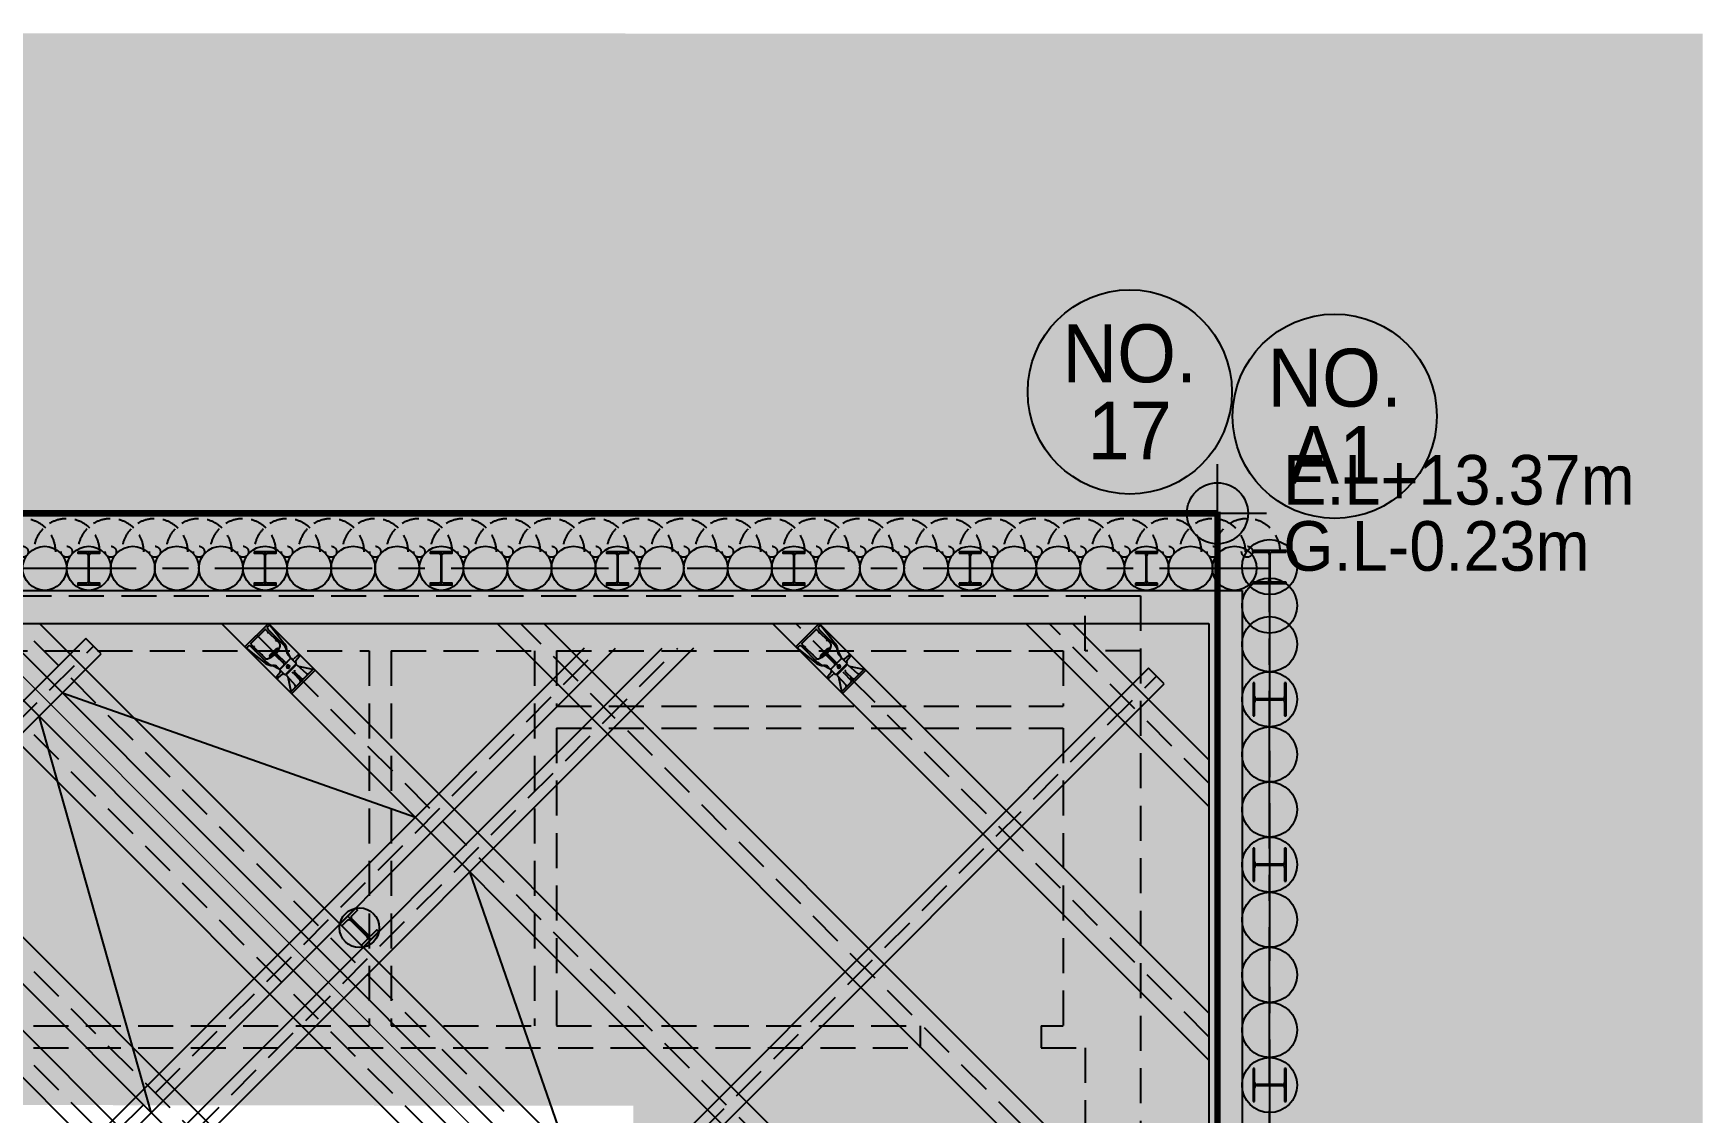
# Model space of a CAD drawing. Header units: millimetres. Extents: x 1073475 to 2890243, y -1340830 to -367733.
# Drawn here: x 2311075 to 2313729, y -377211 to -375496 of the extents above; entities that cross this region are included whole.
import ezdxf
from ezdxf.enums import TextEntityAlignment as Align

# ---------------------------------------------------------------- set-up
doc = ezdxf.new("R2010")
doc.units = ezdxf.units.MM
doc.header["$LTSCALE"] = 50
for name, pattern in [('CENTER2', [28.575000000000003, 19.05, -3.175, 3.175, -3.175]), ('DASHED2', [9.524999999999999, 6.35, -3.175]), ('HIDDEN', [9.524999999999999, 6.35, -3.175]), ('HIDDEN2', [4.762499999999999, 3.175, -1.5875]), ('PHANTOM', [63.50000000000001, 31.75, -6.35, 6.35, -6.35, 6.35, -6.35])]:
    doc.linetypes.add(name, pattern=pattern)
doc.layers.add('_0', color=7, linetype='Continuous', lineweight=0)
for name, color, linetype in [('ANGLE', 1, 'Continuous'), ('CEN', 1, 'CENTER2'), ('CIP', 1, 'Continuous'), ('H-BEAM', 5, 'Continuous'), ('H-BEAM-상부', 173, 'Continuous'), ('HPILE-300x200', 3, 'Continuous'), ('NO', 2, 'Continuous'), ('POST PILE', 6, 'Continuous'), ('SGR', 8, 'Continuous'), ('ST-CEN', 1, 'HIDDEN'), ('ST-CEN(상부 H-BEAM)', 1, 'HIDDEN'), ('ST-CEN(하부 H-BEAM)', 1, 'HIDDEN'), ('STRUT', 3, 'Continuous'), ('WALE-1', 3, 'Continuous'), ('건축', 233, 'HIDDEN'), ('대지경계선', 6, 'PHANTOM'), ('유압JACK', 2, 'Continuous'), ('현황레벨', 7, 'Continuous')]:
    doc.layers.add(name, color=color, linetype=linetype)
doc.styles.add('돋움', font='')
doc.styles.get('돋움').set_extended_font_data('Dotum')

# ---------------------------------------------------------------- blocks, each defined once
blk = doc.blocks.new('계측평면')
at = {"layer": '대지경계선', "const_width": 60}
for points in [[(-5832.864789650936, -5157.838007851467), (-176.0105391723773, 499.0162449463169), (26244.97474421638, 499.0162437151084), (26244.97474204407, -35090.00000623028), (1238.203021687295, -35090.00000797046), (-5832.864790286098, -28018.93219313674), (-5832.864789650936, -5157.838007851467)], [(26246.58817301044, -35088.38657526327), (1239.816452653671, -35088.38657700345), (-5831.251359319722, -28017.31876216973), (-5831.25135868456, -5156.224576884455), (-174.3971082060016, 500.6296759133293), (26246.58817518275, 500.6296746821208)]]:
    blk.add_lwpolyline(points, dxfattribs=at)
blk = doc.blocks.new('A$C1D3235D9')
at = {"layer": 'SGR', "linetype": 'HIDDEN2'}
blk.add_circle((0, 0), 50, dxfattribs=at)
blk.add_arc((0, 0), 300, 0, 180, dxfattribs=at)
blk = doc.blocks.new('A$C59AB4A79')
at = {"layer": '현황레벨'}
h = blk.add_hatch(color=251, dxfattribs=at)
h.paths.add_polyline_path([(13699.99998865067, 5126.299557755003, 0.4142135623731262), (13422.71667649178, 4849.016245596111), (13699.99998865067, 4849.016245596111)])
h.paths.add_polyline_path([(13699.99998865067, 4849.016245596111), (13699.99998865067, 4571.732933437219, 0.4142135623730878), (13977.28330080956, 4849.016245596111)])
at = {"layer": '_0', "color": 251}
blk.add_line((13622.69378667884, -7399.688844400342), (2373.004942829488, 3849.999998054584), dxfattribs=at)
at = {"layer": 'ANGLE', "color": 251}
for p, q in [((3215.667956413701, 3219.469018917182), (6419.422240379266, 2091.450666354154)), ((4022.975631152513, -587.8386553489836), (3003.535922065144, 3007.336984568625)), ((8020.492318594595, -1585.355342667899), (6914.396987242159, 1596.475919552729))]:
    blk.add_line(p, q, dxfattribs=at)
at = {"layer": 'CEN', "color": 251, "ltscale": 1.5}
for p, q in [((-12544.9747555661, 4350.000001879875), (14172.69378648815, 4350.000001879875)), ((14172.69378648815, 4361.246284772409), (14172.69378656056, -30250.00000257068)), ((14172.69378656079, -30338.75371413049), (14172.69378648815, 4361.246284772409))]:
    blk.add_line(p, q, dxfattribs=at)
at = {"layer": 'CIP', "color": 251}
for centre, radius in [((3055.025244434131, 4350.000000000815), 200), ((3455.025244434131, 4349.999999952037), 200), ((3855.025244434131, 4349.999999903142), 200), ((4255.025244434131, 4349.999999854364), 200), ((4655.025244434131, 4349.99999980547), 200), ((5055.025244434131, 4349.999999756692), 200), ((5455.025244434364, 4349.99999970803), 200), ((5855.025244434364, 4349.999999659252), 200), ((6255.025244434364, 4349.999999610358), 200), ((6655.025244434364, 4349.99999956158), 200), ((7055.025244434131, 4349.999999512685), 200), ((7455.025244434131, 4349.999999463907), 200), ((7855.025244434131, 4349.999999415013), 200), ((8255.025244434131, 4349.999999366235), 200), ((8655.025244434131, 4349.999999317573), 200), ((9055.025244434131, 4349.999999268795), 200), ((9455.025244434131, 4349.999999219901), 200), ((9855.025244434131, 4349.999999171123), 200), ((10255.02524443413, 4349.999999122694), 200), ((10655.02524443413, 4349.999999073916), 200), ((11055.02524443413, 4349.999999025022), 200), ((11455.02524443413, 4349.999998976244), 200), ((11855.02524443367, 4349.999998927582), 200), ((12255.02524443413, 4349.999998878222), 200), ((12655.02524443413, 4349.999998878222), 200), ((13055.02524443413, 4349.999998878455), 200), ((13455.02524443413, 4349.999998878455), 200), ((13855.02524443413, 4349.999998878455), 200), ((14172.69378648815, 4361.246284772409), 250), ((14172.69378649839, 4011.246285869507), 250), ((14172.69378649839, 3661.246285869507), 250), ((14172.6937864956, 3161.246285869507), 250), ((14172.69378649653, 2661.246285869507), 250), ((14172.69378649746, 2161.246285869507), 250), ((14172.69378649839, 1661.246285869507), 250), ((14172.6937864956, 1161.246285869507), 250), ((14172.69378649653, 661.2462858695071), 250), ((14172.69378649746, 161.2462858695071), 250), ((14172.69378649839, -338.7537141304929), 250)]:
    blk.add_circle(centre, radius, dxfattribs=at)
at = {"layer": 'H-BEAM', "color": 251}
for p, q in [((7953.127153389854, 3625.155579365208), (3315.868849969702, -1012.102724056109)), ((3457.290206206962, -1153.524080293602), (8235.9698658376, 3625.155579330749)), ((3669.422240563203, -1365.656114649377), (8660.233934490243, 3625.15557927906)), ((8943.07664693566, 3625.155579244602), (3810.84359680023, -1507.07747088687))]:
    blk.add_line(p, q, dxfattribs=at)
at = {"layer": 'H-BEAM-상부', "color": 251}
for p, q in [((3427.799990768312, 3714.443765748874), (1008.561175315641, 1295.204950294341)), ((3569.221347007202, 3573.022409509984), (3427.799990768312, 3714.443765748874)), ((1149.982531552669, 1153.783594057313), (3569.221347007202, 3573.022409509984)), ((13074.62605933985, 3443.353626942495), (5896.808601492783, -3734.463831496425)), ((13216.04741557874, 3301.932270703604), (13074.62605933985, 3443.353626942495)), ((6038.229957729811, -3875.885187733453), (13216.04741557874, 3301.932270703604))]:
    blk.add_line(p, q, dxfattribs=at)
at = {"layer": 'HPILE-300x200', "color": 251}
for p, q in [((3455.025244415738, 4199.99999995192), (3455.025244452525, 4499.99999995192)), ((5055.025244415738, 4199.999999756576), (5055.025244452525, 4499.999999756576)), ((6655.025244415971, 4199.999999561463), (6655.025244452758, 4499.999999561463)), ((8255.025244415738, 4199.999999366119), (8255.025244452525, 4499.999999366119)), ((9855.025244415738, 4199.999999171006), (9855.025244452525, 4499.999999171006)), ((11355.02524445252, 4499.999998988351), (11355.02524445066, 4485.999998988351)), ((11555.02524445252, 4499.999998963904), (11355.02524445252, 4499.999998988351)), ((11355.02524445066, 4485.999998988351), (11430.52524445066, 4485.999998979154)), ((11450.52524444833, 4465.999998976709), (11450.52524441993, 4233.999998976709)), ((11455.02524441574, 4199.999998976127), (11455.02524445252, 4499.999998976127)), ((11459.52524441993, 4233.999998975545), (11459.52524444833, 4465.999998975545)), ((11479.52524445066, 4485.9999989731), (11555.02524445066, 4485.999998963904)), ((11555.02524445066, 4485.999998963904), (11555.02524445252, 4499.999998963904)), ((12955.02524445252, 4499.999998988351), (12955.02524445066, 4485.999998988351)), ((13155.02524445252, 4499.999998963904), (12955.02524445252, 4499.999998988351)), ((12955.02524445066, 4485.999998988351), (13030.52524445066, 4485.999998979154)), ((13050.52524444833, 4465.999998976709), (13050.52524441993, 4233.999998976709)), ((13055.02524441574, 4199.999998976127), (13055.02524445252, 4499.999998976127)), ((13059.52524441993, 4233.999998975545), (13059.52524444833, 4465.999998975545)), ((13079.52524445066, 4485.9999989731), (13155.02524445066, 4485.999998963904)), ((13155.02524445066, 4485.999998963904), (13155.02524445252, 4499.999998963904)), ((14322.69378648815, 4511.246284772409), (14022.69378648815, 4511.246284772409)), ((14022.69378648815, 4511.246284772409), (14022.69378648815, 4497.246284772409)), ((14022.69378648815, 4497.246284772409), (14148.19378648815, 4497.246284772409)), ((14168.19378648815, 4477.246284772409), (14168.19378648815, 4245.246284772409)), ((14172.69378648815, 4211.246284772409), (14172.69378648815, 4511.246284772409)), ((14177.19378648815, 4245.246284772409), (14177.19378648815, 4477.246284772409)), ((14197.19378648815, 4497.246284772409), (14322.69378648815, 4497.246284772409)), ((14322.69378648815, 4497.246284772409), (14322.69378648815, 4511.246284772409)), ((11430.5252444176, 4213.999998979154), (11355.0252444176, 4213.999998988351)), ((11355.0252444176, 4213.999998988351), (11355.02524441574, 4199.999998988351)), ((11355.02524441574, 4199.999998988351), (11555.02524441574, 4199.999998963904)), ((11555.0252444176, 4213.999998963904), (11479.5252444176, 4213.9999989731)), ((11555.02524441574, 4199.999998963904), (11555.0252444176, 4213.999998963904)), ((13030.5252444176, 4213.999998979154), (12955.0252444176, 4213.999998988351)), ((12955.0252444176, 4213.999998988351), (12955.02524441574, 4199.999998988351)), ((12955.02524441574, 4199.999998988351), (13155.02524441574, 4199.999998963904)), ((13155.0252444176, 4213.999998963904), (13079.5252444176, 4213.9999989731)), ((13155.02524441574, 4199.999998963904), (13155.0252444176, 4213.999998963904)), ((14148.19378648815, 4225.246284772409), (14022.69378648815, 4225.246284772409)), ((14022.69378648815, 4225.246284772409), (14022.69378648815, 4211.246284772409)), ((14022.69378648815, 4211.246284772409), (14322.69378648815, 4211.246284772409)), ((14322.69378648815, 4225.246284772409), (14197.19378648815, 4225.246284772409)), ((14322.69378648815, 4211.246284772409), (14322.69378648815, 4225.246284772409)), ((14036.69378649816, 3311.246285869274), (14022.69378649816, 3311.246285869158)), ((14022.69378649816, 3311.246285869158), (14022.69378649862, 3011.246285869158)), ((14036.69378649839, 3185.746285869274), (14036.69378649816, 3311.246285869274)), ((14322.69378649816, 3311.246285869856), (14308.69378649816, 3311.24628586974)), ((14308.69378649816, 3311.24628586974), (14308.69378649839, 3185.74628586974)), ((14322.69378649862, 3011.246285869856), (14322.69378649816, 3311.246285869856)), ((14322.69378649839, 3161.246285869856), (14022.69378649839, 3161.246285869158)), ((14036.69378649862, 3011.246285869274), (14036.69378649839, 3136.746285869274)), ((14288.69378649839, 3165.74628586974), (14056.69378649839, 3165.746285869274)), ((14056.69378649839, 3156.746285869274), (14288.69378649839, 3156.74628586974)), ((14308.69378649839, 3136.74628586974), (14308.69378649862, 3011.24628586974)), ((14022.69378649862, 3011.246285869158), (14036.69378649862, 3011.246285869274)), ((14308.69378649862, 3011.24628586974), (14322.69378649862, 3011.246285869856)), ((14036.69378649816, 1811.246285869274), (14022.69378649816, 1811.246285869158)), ((14022.69378649816, 1811.246285869158), (14022.69378649862, 1511.246285869158)), ((14036.69378649839, 1685.746285869274), (14036.69378649816, 1811.246285869274)), ((14322.69378649816, 1811.246285869856), (14308.69378649816, 1811.24628586974)), ((14308.69378649816, 1811.24628586974), (14308.69378649839, 1685.74628586974)), ((14322.69378649862, 1511.246285869856), (14322.69378649816, 1811.246285869856)), ((14322.69378649839, 1661.246285869856), (14022.69378649839, 1661.246285869158)), ((14036.69378649862, 1511.246285869274), (14036.69378649839, 1636.746285869274)), ((14288.69378649839, 1665.74628586974), (14056.69378649839, 1665.746285869274)), ((14056.69378649839, 1656.746285869274), (14288.69378649839, 1656.74628586974)), ((14308.69378649839, 1636.74628586974), (14308.69378649862, 1511.24628586974)), ((14022.69378649862, 1511.246285869158), (14036.69378649862, 1511.246285869274)), ((14308.69378649862, 1511.24628586974), (14322.69378649862, 1511.246285869856)), ((14036.69378649816, -188.7537141307257), (14022.69378649816, -188.7537141308421)), ((14022.69378649816, -188.7537141308421), (14022.69378649862, -488.7537141308421)), ((14036.69378649839, -314.2537141307257), (14036.69378649816, -188.7537141307257)), ((14322.69378649816, -188.7537141301436), (14308.69378649816, -188.7537141302601)), ((14308.69378649816, -188.7537141302601), (14308.69378649839, -314.2537141302601)), ((14322.69378649862, -488.7537141301436), (14322.69378649816, -188.7537141301436)), ((14322.69378649839, -338.7537141301436), (14022.69378649839, -338.7537141308421)), ((14036.69378649862, -488.7537141307257), (14036.69378649839, -363.2537141307257)), ((14288.69378649839, -334.2537141302601), (14056.69378649839, -334.2537141307257)), ((14056.69378649839, -343.2537141307257), (14288.69378649839, -343.2537141302601)), ((14308.69378649839, -363.2537141302601), (14308.69378649862, -488.7537141302601)), ((14022.69378649862, -488.7537141308421), (14036.69378649862, -488.7537141307257)), ((14308.69378649862, -488.7537141302601), (14322.69378649862, -488.7537141301436))]:
    blk.add_line(p, q, dxfattribs=at)
for points in [[(3355.025244452525, 4499.999999964144), (3355.025244450662, 4485.999999964144), (3430.525244450662, 4485.999999954947, -0.414213562373095), (3450.525244448334, 4465.999999952503), (3450.525244419929, 4233.999999952503, -0.414213562373095), (3430.5252444176, 4213.999999954947), (3355.0252444176, 4213.999999964144), (3355.025244415738, 4199.999999964144), (3555.025244415738, 4199.999999939697), (3555.0252444176, 4213.999999939697), (3479.5252444176, 4213.999999948894, -0.414213562373095), (3459.525244419929, 4233.999999951338), (3459.525244448334, 4465.999999951338, -0.414213562373095), (3479.525244450662, 4485.999999948894), (3555.025244450662, 4485.999999939697), (3555.025244452525, 4499.999999939697)], [(4955.025244452525, 4499.999999768799), (4955.025244450662, 4485.999999768799), (5030.525244450662, 4485.999999759602, -0.414213562373095), (5050.525244448334, 4465.999999757158), (5050.525244419929, 4233.999999757158, -0.414213562373095), (5030.5252444176, 4213.999999759602), (4955.0252444176, 4213.999999768799), (4955.025244415738, 4199.999999768799), (5155.025244415738, 4199.999999744352), (5155.0252444176, 4213.999999744352), (5079.5252444176, 4213.999999753549, -0.414213562373095), (5059.525244419929, 4233.999999755993), (5059.525244448334, 4465.999999755993, -0.414213562373095), (5079.525244450662, 4485.999999753549), (5155.025244450662, 4485.999999744352), (5155.025244452525, 4499.999999744352)], [(6555.025244452758, 4499.999999573687), (6555.025244450895, 4485.999999573687), (6630.525244450895, 4485.99999956449, -0.414213562373095), (6650.525244448567, 4465.999999562046), (6650.525244420161, 4233.999999562046, -0.414213562373095), (6630.525244417833, 4213.99999956449), (6555.025244417833, 4213.999999573687), (6555.025244415971, 4199.999999573687), (6755.025244415971, 4199.99999954924), (6755.025244417833, 4213.99999954924), (6679.525244417833, 4213.999999558437, -0.414213562373095), (6659.525244420161, 4233.999999560881), (6659.525244448567, 4465.999999560881, -0.414213562373095), (6679.525244450895, 4485.999999558437), (6755.025244450895, 4485.99999954924), (6755.025244452758, 4499.99999954924)], [(8155.025244452525, 4499.999999378342), (8155.025244450662, 4485.999999378342), (8230.525244450662, 4485.999999369145, -0.414213562373095), (8250.525244448334, 4465.999999366701), (8250.525244419929, 4233.999999366701, -0.414213562373095), (8230.5252444176, 4213.999999369145), (8155.0252444176, 4213.999999378342), (8155.025244415738, 4199.999999378342), (8355.025244415738, 4199.999999353895), (8355.0252444176, 4213.999999353895), (8279.5252444176, 4213.999999363092, -0.414213562373095), (8259.525244419929, 4233.999999365536), (8259.525244448334, 4465.999999365536, -0.414213562373095), (8279.525244450662, 4485.999999363092), (8355.025244450662, 4485.999999353895), (8355.025244452525, 4499.999999353895)], [(9755.025244452525, 4499.99999918323), (9755.025244450662, 4485.99999918323), (9830.525244450662, 4485.999999174033, -0.414213562373095), (9850.525244448334, 4465.999999171589), (9850.525244419929, 4233.999999171589, -0.414213562373095), (9830.5252444176, 4213.999999174033), (9755.0252444176, 4213.99999918323), (9755.025244415738, 4199.99999918323), (9955.025244415738, 4199.999999158783), (9955.0252444176, 4213.999999158783), (9879.5252444176, 4213.99999916798, -0.414213562373095), (9859.525244419929, 4233.999999170424), (9859.525244448334, 4465.999999170424, -0.414213562373095), (9879.525244450662, 4485.99999916798), (9955.025244450662, 4485.999999158783), (9955.025244452525, 4499.999999158783)]]:
    blk.add_lwpolyline(points, format="xyb", close=True, dxfattribs=at)
for centre, start, end in [((11430.52524444833, 4465.999998979154), 359.9999999933299, 89.99999998665979), ((11479.52524444833, 4465.9999989731), 89.99999998665979, 179.9999999933299), ((13030.52524444833, 4465.999998979154), 359.9999999933299, 89.99999998665979), ((13079.52524444833, 4465.9999989731), 89.99999998665979, 179.9999999933299), ((14148.19378648815, 4477.246284772409), 0, 90), ((14197.19378648815, 4477.246284772409), 90, 180), ((14148.19378648815, 4245.246284772409), 270, 0), ((14197.19378648815, 4245.246284772409), 180, 270), ((11430.52524441993, 4233.999998979154), 269.9999999866598, 359.9999999933299), ((11479.52524441993, 4233.9999989731), 179.9999999933299, 269.9999999866598), ((13030.52524441993, 4233.999998979154), 269.9999999866598, 359.9999999933299), ((13079.52524441993, 4233.9999989731), 179.9999999933299, 269.9999999866598), ((14056.69378649839, 3185.746285869274), 180, 270), ((14288.69378649839, 3185.74628586974), 270, 0), ((14056.69378649839, 3136.746285869274), 90, 180), ((14288.69378649839, 3136.74628586974), 0, 90), ((14056.69378649839, 1685.746285869274), 180, 270), ((14288.69378649839, 1685.74628586974), 270, 0), ((14056.69378649839, 1636.746285869274), 90, 180), ((14288.69378649839, 1636.74628586974), 0, 90), ((14056.69378649839, -314.2537141307257), 180, 270), ((14056.69378649839, -363.2537141307257), 90, 180), ((14288.69378649839, -314.2537141302601), 270, 0), ((14288.69378649839, -363.2537141302601), 0, 90)]:
    blk.add_arc(centre, 20, start, end, dxfattribs=at)
at = {"layer": 'NO', "color": 251}
for centre in [(12903.97275771829, 5950.259050020948), (14764.11971912882, 5729.757070496446)]:
    blk.add_circle(centre, 926.76234881814, dxfattribs=at)
at = {"layer": 'POST PILE', "color": 251}
blk.add_line((5805.818343414227, 1195.004057148821), (6017.950377770001, 982.8720227928134), dxfattribs=at)
blk.add_lwpolyline([(6088.661055888748, 1053.582700911444), (6070.983386359178, 1071.26037044113), (6021.132358285366, 1021.409342367551, -0.414213562373095), (5992.848087037914, 1021.409342367551), (5844.355662988732, 1169.901766416617, -0.414213562373095), (5844.355662988732, 1198.186037664185), (5894.206691062544, 1248.037065737764), (5876.52902153274, 1265.714735267451), (5735.10766529548, 1124.29337903019), (5752.78533482505, 1106.615709500504), (5802.636362898862, 1156.466737574083, -0.414213562373095), (5830.920634146314, 1156.466737574083), (5979.413058195496, 1007.974313525017, -0.414213562373095), (5979.413058195496, 979.6900422774488), (5929.562030121684, 929.8390142038697), (5947.239699651487, 912.161344674183)], format="xyb", close=True, dxfattribs=at)
blk.add_circle((5911.884360592114, 1088.938039970817), 180.2775637731995, dxfattribs=at)
at = {"layer": 'SGR', "color": 251, "linetype": 'HIDDEN2'}
for centre in [(10055.02524445252, 4499.999999147025), (10455.02524445252, 4499.999999098363), (10855.02524445252, 4499.999999049469), (11255.02524445252, 4499.999999000574), (11655.02524445276, 4499.999998951331), (12055.02524445252, 4499.999998902902), (12455.02524445299, 4499.999998902436), (12855.02524445299, 4499.999998902436), (13255.02524445299, 4499.999998902436), (13655.02524445299, 4499.999998902436), (13969.15997163486, 4499.999998902436)]:
    blk.add_circle(centre, 50, dxfattribs=at)
for centre in [(10055.02524445252, 4499.999999147025), (10455.02524445252, 4499.999999098363), (10855.02524445252, 4499.999999049469), (11255.02524445252, 4499.999999000574), (11655.02524445276, 4499.999998951331), (12055.02524445252, 4499.999998902902), (12455.02524445299, 4499.999998902436), (12855.02524445299, 4499.999998902436), (13255.02524445299, 4499.999998902436), (13655.02524445299, 4499.999998902436), (13969.15997163486, 4499.999998902436)]:
    blk.add_arc(centre, 300, 359.9999999933299, 179.9999999933299, dxfattribs=at)
at = {"layer": 'ST-CEN', "color": 251}
for p, q in [((13622.69378646975, -10823.9529125042), (-1051.259125907673, 3849.999998053885)), ((13622.69378652144, -9975.424775185413), (-202.7309884328861, 3849.999998055049)), ((13622.69378665276, -7823.952913059271), (1948.740874092095, 3849.999998053885)), ((13622.69378670468, -6975.424775740481), (2797.269011567114, 3849.999998055049)), ((13622.69378683134, -4899.688844862045), (4873.004942829488, 3849.999998054584)), ((13622.69378698408, -2399.688846290228), (7373.004940388026, 3849.99999953073)), ((13622.69378713658, 100.3111529526068), (9873.004940388026, 3849.99999923585)), ((13622.69378727698, 2400.311152255279), (12173.00494038803, 3849.999998964719))]:
    blk.add_line(p, q, dxfattribs=at)
at = {"layer": 'ST-CEN(상부 H-BEAM)', "color": 251}
for p, q in [((1079.271853434388, 1224.49427217606), (3498.510668885661, 3643.733087631292)), ((5967.51927961153, -3805.174509614706), (13145.3367374572, 3372.642948824912))]:
    blk.add_line(p, q, dxfattribs=at)
at = {"layer": 'ST-CEN(하부 H-BEAM)', "color": 251}
for p, q in [((3386.579528088449, -1082.813402174856), (8094.548509604763, 3625.155579348095)), ((3740.132918681717, -1436.366792768124), (8801.655290715396, 3625.155579261831))]:
    blk.add_line(p, q, dxfattribs=at)
at = {"layer": 'STRUT', "color": 251}
for p, q in [((13622.69378645672, -11036.0849468339), (-1263.391160276718, 3849.999998053187)), ((13622.69378648279, -10611.82087817392), (-839.1270915388595, 3849.999998054118)), ((13622.69378650864, -10187.55680951534), (-414.8630228012335, 3849.999998054584)), ((13622.69378653448, -9763.292740855482), (9.401045935926959, 3849.999998055049)), ((13622.69378663995, -8036.084947389551), (1736.608839723049, 3849.999998053187)), ((13622.6937866658, -7611.820878729573), (2160.87290846114, 3849.999998054118)), ((13622.69378669164, -7187.556810070411), (2585.136977198301, 3849.999998054118)), ((13622.69378671749, -6763.292741410783), (3009.401045935694, 3849.999998055049)), ((13622.6937868183, -5111.820879191975), (4660.87290846114, 3849.999998054118)), ((13622.69378684438, -4687.556810533046), (5085.136977198767, 3849.999998054584)), ((13622.69378697104, -2611.820880620042), (7160.872906019678, 3849.999999530264)), ((13622.69378699688, -2187.556811960298), (7585.136974757537, 3849.99999953073)), ((13622.69378712354, -111.8208813772071), (9660.872906019678, 3849.999999235384)), ((13622.69378714962, 312.4431872823043), (10085.13697475707, 3849.999999236548)), ((13622.69378726394, 2188.179117925582), (11960.87290601968, 3849.999998964486)), ((13622.69378729002, 2612.443186585326), (12385.1369747573, 3849.999998964719))]:
    blk.add_line(p, q, dxfattribs=at)
at = {"layer": 'WALE-1', "color": 251}
for p, q in [((-12462.13204308739, 4150.000001870096), (13922.69378738385, 4149.999998756684)), ((13922.69378738385, 4149.999998756684), (13922.69378529605, -30050.00000257068)), ((-12337.86797437025, 3850.000001854962), (13622.69378736545, 3849.999998793704)), ((13622.69378736545, 3849.999998793704), (13622.69378531445, -29750.00000257092))]:
    blk.add_line(p, q, dxfattribs=at)
at = {"layer": '건축', "color": 251}
for p, q in [((-12720.98529473809, 4849.016246827203), (13699.99998865067, 4849.016245595994)), ((13699.99998865067, 4849.016245595994), (13699.99998647813, -30740.00000434939)), ((-12441.42136496794, 4100.000001867767), (13000.00000024564, 4099.999998762971)), ((12500.00000056066, 3600.000000022934), (12500.00000059116, 4100.000000022934)), ((12500.00000059116, 4100.000000022934), (13000.00000059116, 4099.999999992317)), ((13000.00000024564, 4099.999998762971), (12999.9999981639, -30000.00000257057)), ((13000.00000059116, 4099.999999992317), (13000.00000056066, 3599.999999992317)), ((200.0000002253801, 3600.000000352855), (6000.000000226311, 3599.999999650405)), ((6000.000000226311, 3599.999999547959), (6000.000000012107, 199.9999993505189)), ((6200.000000226311, 3599.999999627005), (7500.000000226311, 3599.999999454594)), ((6200.000000226311, 3599.999999535736), (6200.000000012107, 199.9999994128011)), ((7500.000000226311, 3599.999999452732), (7500.000000012107, 199.9999992422527)), ((7700.000000226311, 3599.999999431195), (12300.00000022538, 3599.999998848652)), ((7700.000000226311, 3599.999999429332), (7700.000000194879, 3099.999999425607)), ((12300.00000022538, 3599.999998848652), (12300.00000019302, 3099.999998844927)), ((13000.00000056066, 3599.999999992317), (12500.00000056066, 3600.000000022934)), ((7700.000000194879, 3099.999999425607), (12300.00000019395, 3099.99999884679)), ((7700.000000181608, 2899.999999427469), (12300.00000018068, 2899.99999884679)), ((7700.000000182539, 2899.999999425607), (7700.000000012107, 199.9999993622769)), ((12300.00000018068, 2899.99999884679), (12300.00000001118, 199.9999988467898)), ((2000.000000015832, 199.9999996525003), (6000.000000012107, 199.9999993523816)), ((6200.000000012107, 199.9999993364327), (7500.000000012107, 199.9999992422527)), ((7700.000000012107, 199.9999993622769), (11000.0000000177, 199.9999989875359)), ((11000.0000000177, 199.9999991570367), (11000.0000000177, -8.41100700199604e-07)), ((12100.0000000177, 199.9999988663476), (12300.00000001118, 199.9999988467898)), ((12100.0000000177, 199.9999991569202), (12100.0000000177, -8.41217115521431e-07)), ((1999.999999991618, -1.407461240887642e-07), (11000.0000000177, -8.261995390057564e-07)), ((12100.00000001863, -9.101349860429764e-07), (12499.99999995157, -9.381910786032677e-07)), ((12499.99999999721, -1.17660965770483e-06), (12499.99999856483, -23600.00000262016))]:
    blk.add_line(p, q, dxfattribs=at)
at = {"layer": '대지경계선'}
blk.add_line((13699.99998865067, 4849.016245595878), (13699.99998647836, -30740.00000434951), dxfattribs=at)
at = {"layer": '대지경계선', "const_width": 60}
blk.add_lwpolyline([(13699.99998647836, -30740.00000434951), (-11306.77173387841, -30740.00000608969), (-18377.83954585181, -23668.93219125597), (-18377.83954521664, -807.8380059706978), (-12720.98529473809, 4849.016246827086), (13699.99998865067, 4849.016245595878)], dxfattribs=at)
at = {"layer": '유압JACK', "color": 251}
for p, q in [((4873.004942802945, 3637.867963654222), (5085.136977198767, 3849.999998054467)), ((4927.452164961025, 3666.859341634321), (5056.145599114476, 3795.552775790566)), ((5060.388239840977, 3795.552775793476), (5186.581927774241, 3669.359087778372)), ((5094.329365298152, 3833.736541975057), (5080.187229653588, 3819.594406330143)), ((5080.187229705509, 3798.381202927092), (5229.437822758686, 3649.130609877058)), ((5094.329365294892, 3840.807609790238), (5085.136977198767, 3849.999998054467)), ((5094.329365294892, 3840.807609790238), (5232.565013373736, 3665.834994338569)), ((9873.004940361483, 3637.867964835488), (10085.1369747573, 3849.999999235733)), ((9927.452162519563, 3666.859342815587), (10056.14559667301, 3795.552776971832)), ((10060.38823739951, 3795.552776974742), (10186.58192533278, 3669.359088959638)), ((10094.32936285669, 3833.736543156323), (10080.18722721213, 3819.594407511409)), ((10080.18722726405, 3798.381204108358), (10229.43782031722, 3649.130611058325)), ((10094.32936285343, 3840.807610971504), (10085.1369747573, 3849.999999235733)), ((10094.32936285343, 3840.807610971504), (10232.56501093227, 3665.834995519836)), ((4882.19733094098, 3628.675575432018), (4873.004942802945, 3637.867963654222)), ((4889.268398756161, 3628.675575428875), (4903.410534358583, 3642.817711031646)), ((4924.623737824848, 3642.817711043404), (5073.874330878025, 3493.567117993254)), ((4927.452164958231, 3662.616700907936), (5053.645852891495, 3536.423012892832)), ((4946.544048094423, 3643.524817940546), (4949.37247517705, 3646.353245023172)), ((4949.37247517705, 3646.353245023172), (4959.979076903546, 3635.746643212624)), ((5079.480122914072, 3776.460892762872), (5076.651695789304, 3773.632465638104)), ((5076.651695789304, 3773.632465638104), (5087.2582975158, 3763.025863827555)), ((5090.086724661523, 3765.854290973395), (5087.2582975158, 3763.025863827555)), ((5153.726334938081, 3702.214680698118), (5150.897907792358, 3699.386253552279)), ((5161.504509520717, 3688.779651908437), (5150.897907792358, 3699.386253552279)), ((5164.332936645485, 3691.608079033205), (5161.504509520717, 3688.779651908437)), ((9882.197328499518, 3628.675576613285), (9873.004940361483, 3637.867964835488)), ((9889.2683963147, 3628.675576610141), (9903.410531917121, 3642.817712212913)), ((9924.623735383386, 3642.817712224671), (10073.87432843656, 3493.56711917452)), ((9927.452162516769, 3662.616702089203), (10053.64585045003, 3536.423014074098)), ((9946.544045652961, 3643.524819121812), (9949.372472735588, 3646.353246204439)), ((9949.372472735588, 3646.353246204439), (9959.979074462084, 3635.74664439389)), ((10079.48012047261, 3776.460893944139), (10076.65169334784, 3773.63246681937)), ((10076.65169334784, 3773.63246681937), (10087.25829507434, 3763.025865008822)), ((10090.08672222006, 3765.854292154661), (10087.25829507434, 3763.025865008822)), ((10153.72633249662, 3702.214681879384), (10150.8979053509, 3699.386254733545)), ((10161.50450707925, 3688.779653089703), (10150.8979053509, 3699.386254733545)), ((10164.33293420402, 3691.608080214472), (10161.50450707925, 3688.779653089703)), ((4882.19733094098, 3628.675575432018), (5057.169946518959, 3490.43992723315)), ((4957.150649778778, 3632.918216087855), (4959.979076903546, 3635.746643212624)), ((5020.790260055335, 3569.278605812695), (5023.618687180104, 3572.107032937463)), ((5034.225288908463, 3561.500431293505), (5023.618687180104, 3572.107032937463)), ((5031.396861825837, 3558.672004210879), (5034.225288908463, 3561.500431293505)), ((5094.474573118612, 3546.796396679478), (5175.791852994356, 3628.11367639224)), ((5098.010107025737, 3543.260862603784), (5094.474573118612, 3546.796396679478)), ((5096.450685640564, 3560.08621774416), (5162.918723113602, 3626.554255218478)), ((5099.986219548853, 3556.550683751586), (5096.450685640564, 3560.08621774416)), ((5098.010107025737, 3543.260862603784), (5179.327386863297, 3624.578142607701)), ((5099.986219548853, 3556.550683751586), (5165.040043438319, 3621.604507642565)), ((5103.521753516281, 3555.843577077496), (5101.400433111237, 3557.96489731397)), ((5105.257951574866, 3550.508707153145), (5101.72241766681, 3554.044241145486)), ((5101.824697196484, 3547.075452774647), (5172.111111250939, 3617.361866912805)), ((5107.625429902226, 3541.274720153306), (5101.824697196484, 3547.075452774647)), ((5102.107539911754, 3554.429363472969), (5167.161363801453, 3619.483187363832)), ((5105.643073820043, 3550.893829480628), (5102.107539911754, 3554.429363472969)), ((5110.439373052679, 3542.703417647746), (5103.946017520735, 3549.196773263742)), ((5147.517315197736, 3562.759703557589), (5227.61899356381, 3482.658025193145)), ((5155.614500973606, 3554.662517781835), (5168.342423034832, 3567.390439843293)), ((5160.245237258961, 3575.487625619047), (5240.346915625036, 3495.385947254719)), ((5166.454256979749, 3623.018721183878), (5162.918723113602, 3626.554255218478)), ((5165.040043438319, 3621.604507642565), (5166.454256979749, 3623.018721183878)), ((5167.161363801453, 3619.483187363832), (5165.040043438319, 3621.604507642565)), ((5167.161363801453, 3619.483187363832), (5168.575577384792, 3620.897400947288)), ((5172.07954239822, 3617.330298142624), (5168.544008487137, 3620.865831885021)), ((5172.111111250939, 3617.361866912805), (5168.575577384792, 3620.897400947288)), ((5172.362385030603, 3617.613140775007), (5168.826851161662, 3621.148674559547)), ((5172.111111250939, 3617.361866912805), (5175.929487874499, 3621.180243618786)), ((5180.301523022586, 3612.565567783662), (5173.808167570969, 3619.058923150762)), ((5179.327386863297, 3624.578142607701), (5175.791852994356, 3628.11367639224)), ((5181.730220577214, 3615.379510747502), (5175.929487874499, 3621.180243618786)), ((5214.147542330669, 3496.129476257483), (5226.875464391895, 3508.857398318942)), ((5227.618993566837, 3472.051423304016), (5290.55149707268, 3534.98392697575)), ((5239.286255479325, 3483.718685381347), (5287.723069947911, 3532.155499850982)), ((5287.015963203739, 3538.519460760406), (5255.783464070875, 3602.729147345526)), ((5255.880202292465, 3580.922805291135), (5255.880202278262, 3598.116876120795)), ((5290.55149707268, 3534.98392697575), (5261.803455378395, 3563.731968669337)), ((5335.666319142329, 3489.869104780606), (5293.379924208159, 3532.155499840272)), ((5294.087031021947, 3531.448392942199), (5293.379924208159, 3532.155499840272)), ((5294.934149708832, 3530.60127425543), (5293.379924208159, 3532.155499840272)), ((5350.655573488446, 3559.732664218522), (5315.229885064997, 3529.757081828313)), ((5364.797709125094, 3545.590528582106), (5334.822126569925, 3510.164840239449)), ((5337.220544624375, 3488.31487942487), (5335.666319142329, 3489.869104780606)), ((9882.197328499518, 3628.675576613285), (10057.1699440775, 3490.439928414416)), ((9957.150647337316, 3632.918217269122), (9959.979074462084, 3635.74664439389)), ((10020.79025761387, 3569.278606993961), (10023.61868473864, 3572.10703411873)), ((10034.225286467, 3561.500432474772), (10023.61868473864, 3572.10703411873)), ((10031.39685938437, 3558.672005392145), (10034.225286467, 3561.500432474772)), ((10094.47457067715, 3546.796397860744), (10175.79185055289, 3628.113677573507)), ((10098.01010458427, 3543.26086378505), (10094.47457067715, 3546.796397860744)), ((10096.4506831991, 3560.086218925426), (10162.91872067214, 3626.554256399744)), ((10099.98621710739, 3556.550684932852), (10096.4506831991, 3560.086218925426)), ((10098.01010458427, 3543.26086378505), (10179.32738442183, 3624.578143788967)), ((10099.98621710739, 3556.550684932852), (10165.04004099686, 3621.604508823832)), ((10103.52175107482, 3555.843578258762), (10101.40043066978, 3557.964898495236)), ((10105.2579491334, 3550.508708334411), (10101.72241522535, 3554.044242326752)), ((10101.82469475502, 3547.075453955913), (10172.11110880948, 3617.361868094071)), ((10107.62542746076, 3541.274721334572), (10101.82469475502, 3547.075453955913)), ((10102.10753747029, 3554.429364654236), (10167.16136135999, 3619.483188545099)), ((10105.64307137858, 3550.893830661895), (10102.10753747029, 3554.429364654236)), ((10110.43937061122, 3542.703418829013), (10103.94601507927, 3549.196774445008)), ((10147.51731275627, 3562.759704738855), (10227.61899112235, 3482.658026374411)), ((10155.61449853214, 3554.662518963101), (10168.34242059337, 3567.39044102456)), ((10160.2452348175, 3575.487626800314), (10240.34691318357, 3495.385948435985)), ((10166.45425453829, 3623.018722365145), (10162.91872067214, 3626.554256399744)), ((10165.04004099686, 3621.604508823832), (10166.45425453829, 3623.018722365145)), ((10167.16136135999, 3619.483188545099), (10165.04004099686, 3621.604508823832)), ((10167.16136135999, 3619.483188545099), (10168.57557494333, 3620.897402128554)), ((10172.07953995676, 3617.33029932389), (10168.54400604567, 3620.865833066287)), ((10172.11110880948, 3617.361868094071), (10168.57557494333, 3620.897402128554)), ((10172.36238258914, 3617.613141956273), (10168.8268487202, 3621.148675740813)), ((10172.11110880948, 3617.361868094071), (10175.92948543304, 3621.180244800053)), ((10180.30152058112, 3612.565568964928), (10173.80816512951, 3619.058924332028)), ((10179.32738442183, 3624.578143788967), (10175.79185055289, 3628.113677573507)), ((10181.73021813575, 3615.379511928768), (10175.92948543304, 3621.180244800053)), ((10214.14753988921, 3496.12947743875), (10226.87546195043, 3508.857399500208)), ((10227.61899112538, 3472.051424485282), (10290.55149463122, 3534.983928157017)), ((10239.28625303786, 3483.718686562614), (10287.72306750645, 3532.155501032248)), ((10287.01596076228, 3538.519461941672), (10255.78346162941, 3602.729148526792)), ((10255.880199851, 3580.922806472401), (10255.8801998368, 3598.116877302062)), ((10290.55149463122, 3534.983928157017), (10261.80345293693, 3563.731969850603)), ((10335.66631670087, 3489.869105961872), (10293.3799217667, 3532.155501021538)), ((10294.08702858048, 3531.448394123465), (10293.3799217667, 3532.155501021538)), ((10294.93414726737, 3530.601275436697), (10293.3799217667, 3532.155501021538)), ((10350.65557104698, 3559.732665399788), (10315.22988262353, 3529.757083009579)), ((10364.79770668363, 3545.590529763373), (10334.82212412846, 3510.164841420716)), ((10337.22054218291, 3488.314880606136), (10335.66631670087, 3489.869105961872)), ((5184.485479892464, 3435.988977611763), (5120.275793305598, 3467.221476659761)), ((5142.082135566976, 3467.124738316401), (5124.888064737199, 3467.124738330138)), ((5188.021013841731, 3432.453443578212), (5159.272972106468, 3461.201485312893)), ((5163.272276476724, 3372.349367285497), (5193.24785901187, 3407.775055690436)), ((5177.414412113605, 3358.207231649081), (5212.840100558009, 3388.182814060478)), ((5227.618993566837, 3472.051423304016), (5188.021013841731, 3432.453443578212)), ((5239.286255479325, 3483.718685381347), (5190.8494409665, 3435.28187070298)), ((5191.556547710905, 3428.917909793556), (5190.849440936232, 3429.625016483827)), ((5233.135835893452, 3387.33862161194), (5190.849440936232, 3429.625016483827)), ((5192.40366648091, 3428.070791107835), (5190.849440936232, 3429.625016483827)), ((5234.69006139366, 3385.784396027331), (5233.135835893452, 3387.33862161194)), ((5288.78373012552, 3434.221210736083), (5240.346915653907, 3385.784396016505)), ((5249.460103907622, 3378.371106994571), (5328.592244110303, 3290.485961641418)), ((5249.610014443053, 3395.047494970378), (5327.957445846405, 3473.394926210633)), ((5253.852655125782, 3390.804854287766), (5249.610014443053, 3395.047494970378)), ((5293.02637084946, 3429.978570012259), (5249.676332228817, 3386.62853122619)), ((5255.97397548845, 3392.926174485823), (5251.731334805721, 3397.168815168436)), ((5253.852655125782, 3390.804854287766), (5332.200086529134, 3469.15228552802)), ((5290.905050488655, 3232.695777996327), (5263.858622640837, 3362.379931686213)), ((5288.78373012552, 3434.221210736083), (5337.220544635318, 3482.658025164506)), ((5293.02637084946, 3429.978570012259), (5336.376409447053, 3473.328608610667)), ((5297.269011486089, 3213.603894979809), (5509.401045882143, 3425.735929380055)), ((5509.401045882143, 3425.735929380055), (5297.269011486089, 3213.603894979809)), ((5312.468308881391, 3399.61023076612), (5373.393508049427, 3335.928235024563)), ((5323.394710012712, 3410.53663197998), (5387.076705588959, 3349.611432811245)), ((5330.078766166465, 3467.030965329963), (5325.836125483736, 3471.273606012575)), ((5332.200086529134, 3469.15228552802), (5327.957445846405, 3473.394926210633)), ((5344.633833781118, 3473.544836787507), (5432.518979011336, 3394.412696626969)), ((5490.309162738966, 3432.099890250829), (5360.625008965144, 3459.146318094921)), ((5493.137589884689, 3434.928317396669), (5383.099615519168, 3324.890343028819)), ((5493.137589884689, 3434.928317396669), (5408.052712306846, 3349.843439734774)), ((5493.137589884689, 3434.928317396669), (5453.16253981716, 3394.953267246019)), ((5509.401045882143, 3425.735929380055), (5500.208657699637, 3434.928317393642)), ((10184.485477451, 3435.98897879303), (10120.27579086414, 3467.221477841027)), ((10142.08213312551, 3467.124739497667), (10124.88806229574, 3467.124739511404)), ((10188.02101140027, 3432.453444759478), (10159.27296966501, 3461.201486494159)), ((10163.27227403526, 3372.349368466763), (10193.24785657041, 3407.775056871702)), ((10177.41440967214, 3358.207232830347), (10212.84009811655, 3388.182815241744)), ((10227.61899112538, 3472.051424485282), (10188.02101140027, 3432.453444759478)), ((10239.28625303786, 3483.718686562614), (10190.84943852504, 3435.281871884246)), ((10191.55654526944, 3428.917910974822), (10190.84943849477, 3429.625017665094)), ((10233.13583345199, 3387.338622793206), (10190.84943849477, 3429.625017665094)), ((10192.40366403945, 3428.070792289102), (10190.84943849477, 3429.625017665094)), ((10234.6900589522, 3385.784397208598), (10233.13583345199, 3387.338622793206)), ((10288.78372768406, 3434.221211917349), (10240.34691321244, 3385.784397197771)), ((10249.46010146616, 3378.371108175837), (10328.59224166884, 3290.485962822684)), ((10249.61001200159, 3395.047496151645), (10327.95744340494, 3473.394927391899)), ((10253.85265268432, 3390.804855469032), (10249.61001200159, 3395.047496151645)), ((10293.026368408, 3429.978571193526), (10249.67632978735, 3386.628532407456)), ((10255.97397304699, 3392.926175667089), (10251.73133236426, 3397.168816349702)), ((10253.85265268432, 3390.804855469032), (10332.20008408767, 3469.152286709286)), ((10290.90504804719, 3232.695779177593), (10263.85862019937, 3362.37993286748)), ((10288.78372768406, 3434.221211917349), (10337.22054219386, 3482.658026345773)), ((10293.026368408, 3429.978571193526), (10336.37640700559, 3473.328609791934)), ((10297.26900904463, 3213.603896161076), (10509.40104344068, 3425.735930561321)), ((10509.40104344068, 3425.735930561321), (10297.26900904463, 3213.603896161076)), ((10312.46830643993, 3399.610231947387), (10373.39350560796, 3335.928236205829)), ((10323.39470757125, 3410.536633161246), (10387.0767031475, 3349.611433992512)), ((10330.078763725, 3467.030966511229), (10325.83612304227, 3471.273607193842)), ((10332.20008408767, 3469.152286709286), (10327.95744340494, 3473.394927391899)), ((10344.63383133966, 3473.544837968773), (10432.51897656987, 3394.412697808235)), ((10490.3091602975, 3432.099891432095), (10360.62500652368, 3459.146319276188)), ((10493.13758744323, 3434.928318577935), (10383.09961307771, 3324.890344210085)), ((10493.13758744323, 3434.928318577935), (10408.05270986538, 3349.84344091604)), ((10493.13758744323, 3434.928318577935), (10453.1625373757, 3394.953268427285)), ((10509.40104344068, 3425.735930561321), (10500.20865525817, 3434.928318574908)), ((5288.076623342698, 3229.867350850487), (5390.607106635813, 3332.397834228002)), ((5288.076623342698, 3229.867350850487), (5373.16150098294, 3314.952228492359)), ((5288.076623342698, 3229.867350850487), (5328.051673451439, 3269.842400960042)), ((5297.269011486089, 3213.603894979809), (5288.076623345958, 3222.796283035539)), ((10288.07662090124, 3229.867352031753), (10390.60710419435, 3332.397835409269)), ((10288.07662090124, 3229.867352031753), (10373.16149854148, 3314.952229673625)), ((10288.07662090124, 3229.867352031753), (10328.05167100998, 3269.842402141308)), ((10297.26900904463, 3213.603896161076), (10288.0766209045, 3222.796284216805))]:
    blk.add_line(p, q, dxfattribs=at)
for centre, radius, start, end in [((5058.266919478308, 3793.431455595419), 2.999999999929059, 45, 135), ((5090.793831424089, 3808.987804728327), 14.9999999996453, 135, 225), ((5090.793831432005, 3837.272076009656), 4.999999999881765, 315, 45), ((10058.26691703685, 3793.431456776685), 2.999999999929059, 45, 135), ((10090.79382898263, 3808.987805909594), 14.9999999996453, 135, 225), ((10090.79382899054, 3837.272077190923), 4.999999999881765, 315, 45), ((4914.017136129318, 3632.211109429831), 14.9999999996453, 45, 135), ((4929.573485282715, 3664.738021397032), 2.999999999929059, 135, 225), ((5034.790974320378, 3688.213966367533), 163.9999999961219, 315, 344.7623002986288), ((5168.90425826679, 3651.681418352877), 24.99999999940882, 344.7623002986288, 45), ((5145.948160334723, 3577.056780524086), 109.9999999974013, 0.3602266100553036, 45), ((5145.880202335538, 3598.116876174812), 109.9999999973988, 0, 37.99693040890948), ((9914.017133687856, 3632.211110611097), 14.9999999996453, 45, 135), ((9929.573482841253, 3664.738022578298), 2.999999999929059, 135, 225), ((10034.79097187892, 3688.2139675488), 163.9999999961219, 315, 344.7623002986288), ((10168.90425582533, 3651.681419534143), 24.99999999940882, 344.7623002986288, 45), ((10145.94815789326, 3577.056781705352), 109.9999999974013, 0.3602266100553036, 45), ((10145.88019989408, 3598.116877356078), 109.9999999973988, 0, 37.99693040890948), ((4885.732864847872, 3632.211109421332), 4.999999999881765, 225, 315), ((5071.323522443185, 3554.10068252706), 24.99999999940882, 225, 285.2376997159955), ((5124.888064682949, 3577.124738439568), 109.9999999973988, 232.0030695963468, 270), ((5145.948160334723, 3577.056780524086), 109.9999999973988, 225, 269.6397734099966), ((5034.790974320378, 3688.213966367533), 163.9999999961219, 285.2376997159955, 315), ((5143.981781248702, 3559.224169526133), 4.999999999881765, 45, 130.2481582949198), ((5163.780771121848, 3579.023159399512), 4.999999999881765, 139.7518416999892, 225), ((5245.650216483977, 3500.68924811366), 7.499999999822648, 225, 315), ((5275.945591023192, 3577.874104314251), 19.99999999952706, 180.3602266100553, 225), ((5290.551497083623, 3529.327072715503), 3.999999999905412, 45, 135), ((5305.540751449531, 3541.20787616109), 14.9999999996453, 225, 310.2363582352459), ((5346.272920860909, 3500.475706581841), 14.9999999996453, 139.7636417553537, 225), ((5334.39211749984, 3485.486452300102), 3.999999999905412, 315, 45), ((5357.726641306654, 3552.661596400314), 9.99999999976353, 315, 135), ((9885.73286240641, 3632.211110602599), 4.999999999881765, 225, 315), ((10071.32352000172, 3554.100683708326), 24.99999999940882, 225, 285.2376997159955), ((10124.88806224149, 3577.124739620835), 109.9999999973988, 232.0030695963468, 270), ((10145.94815789326, 3577.056781705352), 109.9999999973988, 225, 269.6397734099966), ((10034.79097187892, 3688.2139675488), 163.9999999961219, 285.2376997159955, 315), ((10143.98177880724, 3559.224170707399), 4.999999999881765, 45, 130.2481582949198), ((10163.78076868039, 3579.023160580778), 4.999999999881765, 139.7518416999892, 225), ((10245.65021404251, 3500.689249294926), 7.499999999822648, 225, 315), ((10275.94558858173, 3577.874105495517), 19.99999999952706, 180.3602266100553, 225), ((10290.55149464216, 3529.327073896769), 3.999999999905412, 45, 135), ((10305.54074900807, 3541.207877342356), 14.9999999996453, 225, 310.2363582352459), ((10346.27291841945, 3500.475707763107), 14.9999999996453, 139.7636417553537, 225), ((10334.39211505838, 3485.486453481368), 3.999999999905412, 315, 45), ((10357.72663886519, 3552.66159758158), 9.99999999976353, 315, 135), ((5145.130836461904, 3447.059349667979), 19.99999999952706, 45, 89.63977340999655), ((5170.343344295165, 3365.278299467289), 9.99999999976353, 135, 315), ((5193.677868061, 3432.453443608596), 3.999999999905412, 135, 225), ((5181.797064741142, 3417.464189285529), 14.9999999996453, 319.7636417553537, 45), ((5222.529234111542, 3376.732019747491), 14.9999999996453, 45, 130.2363582352459), ((5222.315692703938, 3477.354724250967), 7.499999999822648, 315, 45), ((5237.518488518428, 3388.6128231521), 3.999999999905412, 225, 315), ((5253.918972911779, 3382.385890543344), 5.999999999858119, 135, 222.0000000336277), ((5264.034992759349, 3458.969947933219), 14.9999999996453, 135, 315), ((5264.034992759349, 3458.969947933219), 14.9999999996453, 315, 135), ((5264.034992759349, 3458.969947933219), 9.99999999976353, 135, 315), ((5264.034992759349, 3458.969947933219), 9.99999999976353, 315, 135), ((5305.242569606751, 3392.697294041165), 9.99999999976353, 43.73260100312448, 135), ((5330.307646735571, 3417.762371088145), 9.99999999976353, 135, 226.2673989968755), ((5340.619050129782, 3469.085967927938), 5.999999999858119, 47.9999999663723, 135), ((5362.554899254348, 3325.5588301362), 14.9999999996453, 315, 43.73260100312448), ((5397.446110580349, 3360.450041545322), 14.9999999996453, 226.2673989968755, 315), ((5442.555938090663, 3405.559869056568), 14.9999999996453, 227.9999999663723, 315), ((5496.673123836983, 3431.392783613177), 4.999999999881765, 45, 135), ((10145.13083402044, 3447.059350849246), 19.99999999952706, 45, 89.63977340999655), ((10170.3433418537, 3365.278300648555), 9.99999999976353, 135, 315), ((10193.67786561954, 3432.453444789862), 3.999999999905412, 135, 225), ((10181.79706229968, 3417.464190466795), 14.9999999996453, 319.7636417553537, 45), ((10222.52923167008, 3376.732020928757), 14.9999999996453, 45, 130.2363582352459), ((10222.31569026248, 3477.354725432233), 7.499999999822648, 315, 45), ((10237.51848607697, 3388.612824333366), 3.999999999905412, 225, 315), ((10253.91897047032, 3382.385891724611), 5.999999999858119, 135, 222.0000000336277), ((10264.03499031789, 3458.969949114486), 14.9999999996453, 135, 315), ((10264.03499031789, 3458.969949114486), 14.9999999996453, 315, 135), ((10264.03499031789, 3458.969949114486), 9.99999999976353, 135, 315), ((10264.03499031789, 3458.969949114486), 9.99999999976353, 315, 135), ((10305.24256716529, 3392.697295222431), 9.99999999976353, 43.73260100312448, 135), ((10330.30764429411, 3417.762372269412), 9.99999999976353, 135, 226.2673989968755), ((10340.61904768832, 3469.085969109205), 5.999999999858119, 47.9999999663723, 135), ((10362.55489681289, 3325.558831317467), 14.9999999996453, 315, 43.73260100312448), ((10397.44610813889, 3360.450042726588), 14.9999999996453, 226.2673989968755, 315), ((10442.5559356492, 3405.559870237834), 14.9999999996453, 227.9999999663723, 315), ((10496.67312139552, 3431.392784794443), 4.999999999881765, 45, 135), ((5291.61215725285, 3226.331817024737), 4.999999999881765, 135, 225), ((5317.445071723079, 3280.449002604), 14.9999999996453, 315, 42.00000003362771), ((10291.61215481139, 3226.331818206003), 4.999999999881765, 135, 225), ((10317.44506928162, 3280.449003785267), 14.9999999996453, 315, 42.00000003362771)]:
    blk.add_arc(centre, radius, start, end, dxfattribs=at)
at = {"layer": '현황레벨', "color": 251}
for p, q in [((13699.99998865067, 4402.753083891352), (13699.99998865067, 5295.279407300404)), ((13253.73682694626, 4849.016245595878), (14146.26315035508, 4849.016245595878))]:
    blk.add_line(p, q, dxfattribs=at)
blk.add_circle((13699.99998865067, 4849.016245595878), 277.2833121588783, dxfattribs=at)
at = {"layer": 'SGR', "color": 251, "linetype": 'HIDDEN2', "rotation": 359.9999999930079}
for p in [(2855.025244452525, 4500.000000025262), (3255.025244452525, 4499.999999976484), (3655.025244452525, 4499.99999992759), (4055.025244452525, 4499.999999878695), (4455.025244452525, 4499.999999829917), (4855.025244452525, 4499.999999781139), (5255.025244452758, 4499.999999732478), (5655.025244452758, 4499.999999683583), (6055.025244452758, 4499.999999634805), (6455.025244452758, 4499.999999586027), (6855.025244452525, 4499.999999537133), (7255.025244452525, 4499.999999488238), (7655.025244452525, 4499.99999943946), (8055.025244452525, 4499.999999390682), (8455.025244452525, 4499.999999342021), (8855.025244452525, 4499.999999293126), (9255.025244452525, 4499.999999244348), (9655.025244452525, 4499.99999919557)]:
    blk.add_blockref('A$C1D3235D9', p, dxfattribs=at)
at = {"layer": 'NO', "color": 251, "style": '돋움'}
for s, p in [('NO.', (12903.97275771829, 6300.259050020948)), ('NO.', (14764.11971912882, 6079.757070496678)), ('17', (12903.97275771992, 5600.259050020715)), ('A1', (14764.11971912999, 5379.757070496446))]:
    blk.add_text(s, height=524.9999999999997, dxfattribs=at).set_placement(p, align=Align.MIDDLE_CENTER)
at = {"layer": '현황레벨', "color": 251, "style": '돋움'}
for s, p in [('E.L+13.37m', (14296.26315035485, 5152.75228070654)), ('G.L-0.23m', (14296.26315035461, 4552.752280707005))]:
    blk.add_text(s, height=450, dxfattribs=at).set_placement(p, align=Align.MIDDLE_LEFT)

msp = doc.modelspace()

# ---------------------------------------------------------------- hatches: boundary and pattern name
at = {"layer": '현황레벨'}
msp.add_hatch(color=253, dxfattribs=at).paths.add_polyline_path([(2306375.493511503, -377274.1484717345), (2308053.872931313, -375595.7690515297), (2313628.653685422, -375595.7690522099), (2313628.653685007, -383150.7690523922), (2312128.653685007, -383150.7690523007), (2312128.65368533, -377095.7690520269), (2308675.1932749, -377095.7690516055), (2307436.153683407, -378334.8086433897)])

# ---------------------------------------------------------------- linework, layer by layer
at = {"color": 250, "linetype": 'DASHED2', "ltscale": 1.6, "const_width": 200, "elevation": 1.750000000000037e-09}
msp.add_lwpolyline([(2306375.493511503, -377274.1484717345), (2308053.872931313, -375595.7690515297), (2313628.653685422, -375595.7690522099), (2313628.653685007, -383150.7690523922), (2312128.653685007, -383150.7690523007), (2312128.65368533, -377095.7690520269), (2308675.1932749, -377095.7690516055), (2307436.153683407, -378334.8086433897)], close=True, dxfattribs=at)

# ---------------------------------------------------------------- block references
at = {"ltscale": 0.2, "xscale": 0.1751524569241688, "yscale": 0.1751524569241688, "zscale": 0.1751524569241688, "rotation": 0.000612302615251796}
msp.add_blockref('A$C59AB4A79', (2310557.824102002, -377107.7345485468, 1.750000000000037e-09), dxfattribs=at)
at = {"xscale": 0.175, "yscale": 0.175, "zscale": 0.175}
msp.add_blockref('계측평면', (2308364.533103107, -376345.7690502725, 1.750000000000037e-09), dxfattribs=at)

doc.saveas('drawing.dxf')
